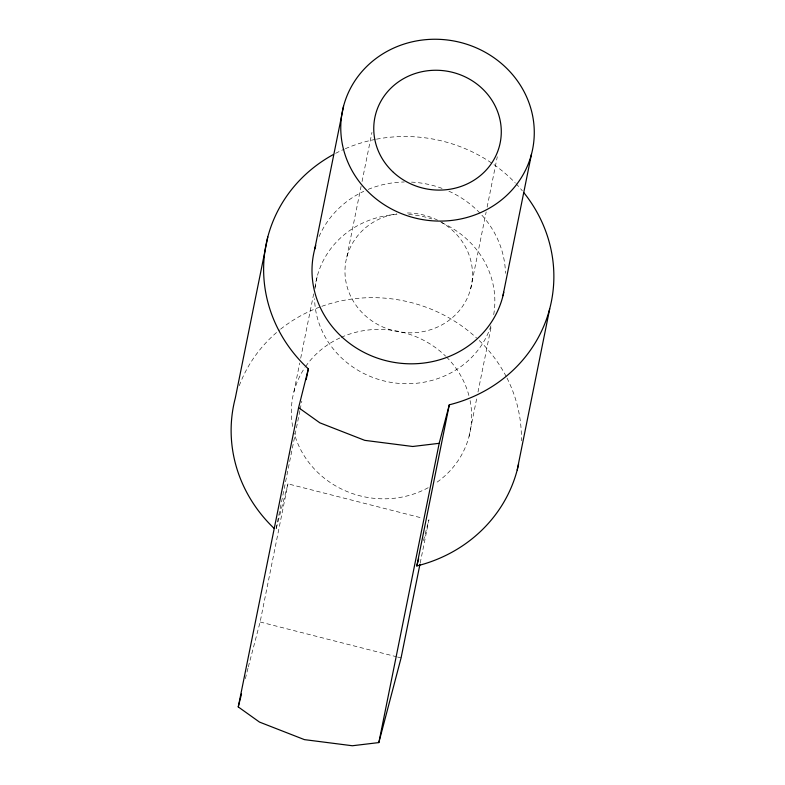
<?xml version="1.0" encoding="UTF-8"?>
<svg xmlns="http://www.w3.org/2000/svg" width="785" height="785" viewBox="0 0 785 785"><rect width="100%" height="100%" fill="white"/><g stroke="black" fill="none" stroke-linecap="round" stroke-linejoin="round"><path stroke-width="0.59" stroke-dasharray="3.92 2.94" d="M293.924 391.793L299.733 363.013M300.694 358.225L313.755 293.472M314.962 287.477L317.13 276.693M299.919 410.663L275.849 530.022L287.977 483.864L421.82 517.972M300.155 409.466L301.842 401.115M248.315 666.965L260.12 621.985L287.977 483.864M346.813 257.117L361.08 186.349M362.042 181.551L371.962 132.38M470.686 288.684L486.16 211.93M487.122 207.132L497.288 156.755M420.21 563.022L428.934 519.788L423.027 542.278M469.057 436.421L477.035 396.857M477.996 392.058L491.292 326.118M245.342 678.721L248.001 668.153M260.12 621.985L396.346 656.702M397.524 657.006L401.076 657.909M319.053 236.609A96.997 90.668 11.4 0 1 363.818 191.295M368.155 189.391A96.997 90.668 11.4 0 1 404.285 181.992M411.477 182.11A96.997 90.668 11.4 0 1 442.151 188.42M448.873 191.177A96.997 90.668 11.4 0 1 505.481 273.337M335.597 153.35A145.49 136.011 11.4 0 1 344.213 149.189M345.322 148.708A145.49 136.011 11.4 0 1 375.259 139.416M376.457 139.18A145.49 136.011 11.4 0 1 515.137 182.777M515.971 183.651A145.49 136.011 11.4 0 1 522.359 190.853M239.248 385.7A145.49 136.011 11.4 0 1 279.637 329.935M280.588 329.17A145.49 136.011 11.4 0 1 320.692 306.719M321.83 306.317A145.49 136.011 11.4 0 1 476.662 338.06M479.262 340.523A145.49 136.011 11.4 0 1 506.433 376.967M506.992 378.046A145.49 136.011 11.4 0 1 521.348 440.807M470.078 400.546A90.383 84.486 11.4 0 1 435.42 483.305M428.227 487.681A90.383 84.486 11.4 0 1 294.267 433.399M292.677 426.51A90.383 84.486 11.4 0 1 304.963 367.449M305.63 366.477A90.383 84.486 11.4 0 1 340.15 337.825M341.259 337.324A90.383 84.486 11.4 0 1 445.615 356.154M446.479 357.008A90.383 84.486 11.4 0 1 469.018 395.954M490.959 325.765A90.383 84.486 11.4 0 1 392.392 382.609A90.383 84.486 11.4 0 1 314.559 298.604M314.952 288.782A90.383 84.486 11.4 0 1 398.083 214.374M408.642 214.491A90.383 84.486 11.4 0 1 431.819 218.897M441.788 222.714A90.383 84.486 11.4 0 1 493.353 316.561M440.473 221.713A63.928 59.758 11.4 0 1 452.827 317.268A63.928 59.758 11.4 0 1 352.082 298.997A63.928 59.758 11.4 0 1 396.71 213.775M407.386 212.97A63.928 59.758 11.4 0 1 439.443 221.144"/><path stroke-width="1.18" d="M267.793 236.972L235.294 398.123A145.49 136.011 11.4 0 0 274.112 528.393M314.775 248.953L343.555 106.23M419.965 564.229L401.076 657.909L378.841 742.581L352.357 745.75L304.423 739.627L259.492 722.082L238.257 706.922L298.604 407.66L308.338 368.881A145.49 136.011 11.4 0 1 333.507 154.459M306.179 379.626L308.338 368.881M378.841 742.581L439.188 443.319L449.295 404.805A145.49 136.011 11.4 0 0 523.87 192.708M518.62 464.033A145.49 136.011 11.4 0 1 416.806 565.956L449.295 404.805M531.494 154.125A96.997 90.668 11.4 0 1 370.589 194.16A96.997 90.668 11.4 0 1 410.486 42.233A96.997 90.668 11.4 0 1 531.494 154.125L502.714 296.848A96.997 90.668 11.4 0 1 383.885 360.129A96.997 90.668 11.4 0 1 315.747 245.548M517.207 469.97L549.706 308.829M238.257 706.922L241.505 693.999M416.806 565.956L418.67 558.851M439.188 443.319L412.694 446.488L364.77 440.356L319.829 422.821L298.604 407.66M503.784 292.255A96.997 90.668 11.4 0 1 503.008 295.709M393.403 172.347A63.928 59.758 11.4 0 0 499.456 145.961A63.928 59.758 11.4 0 0 419.71 72.22A63.928 59.758 11.4 0 0 393.403 172.347"/></g></svg>
